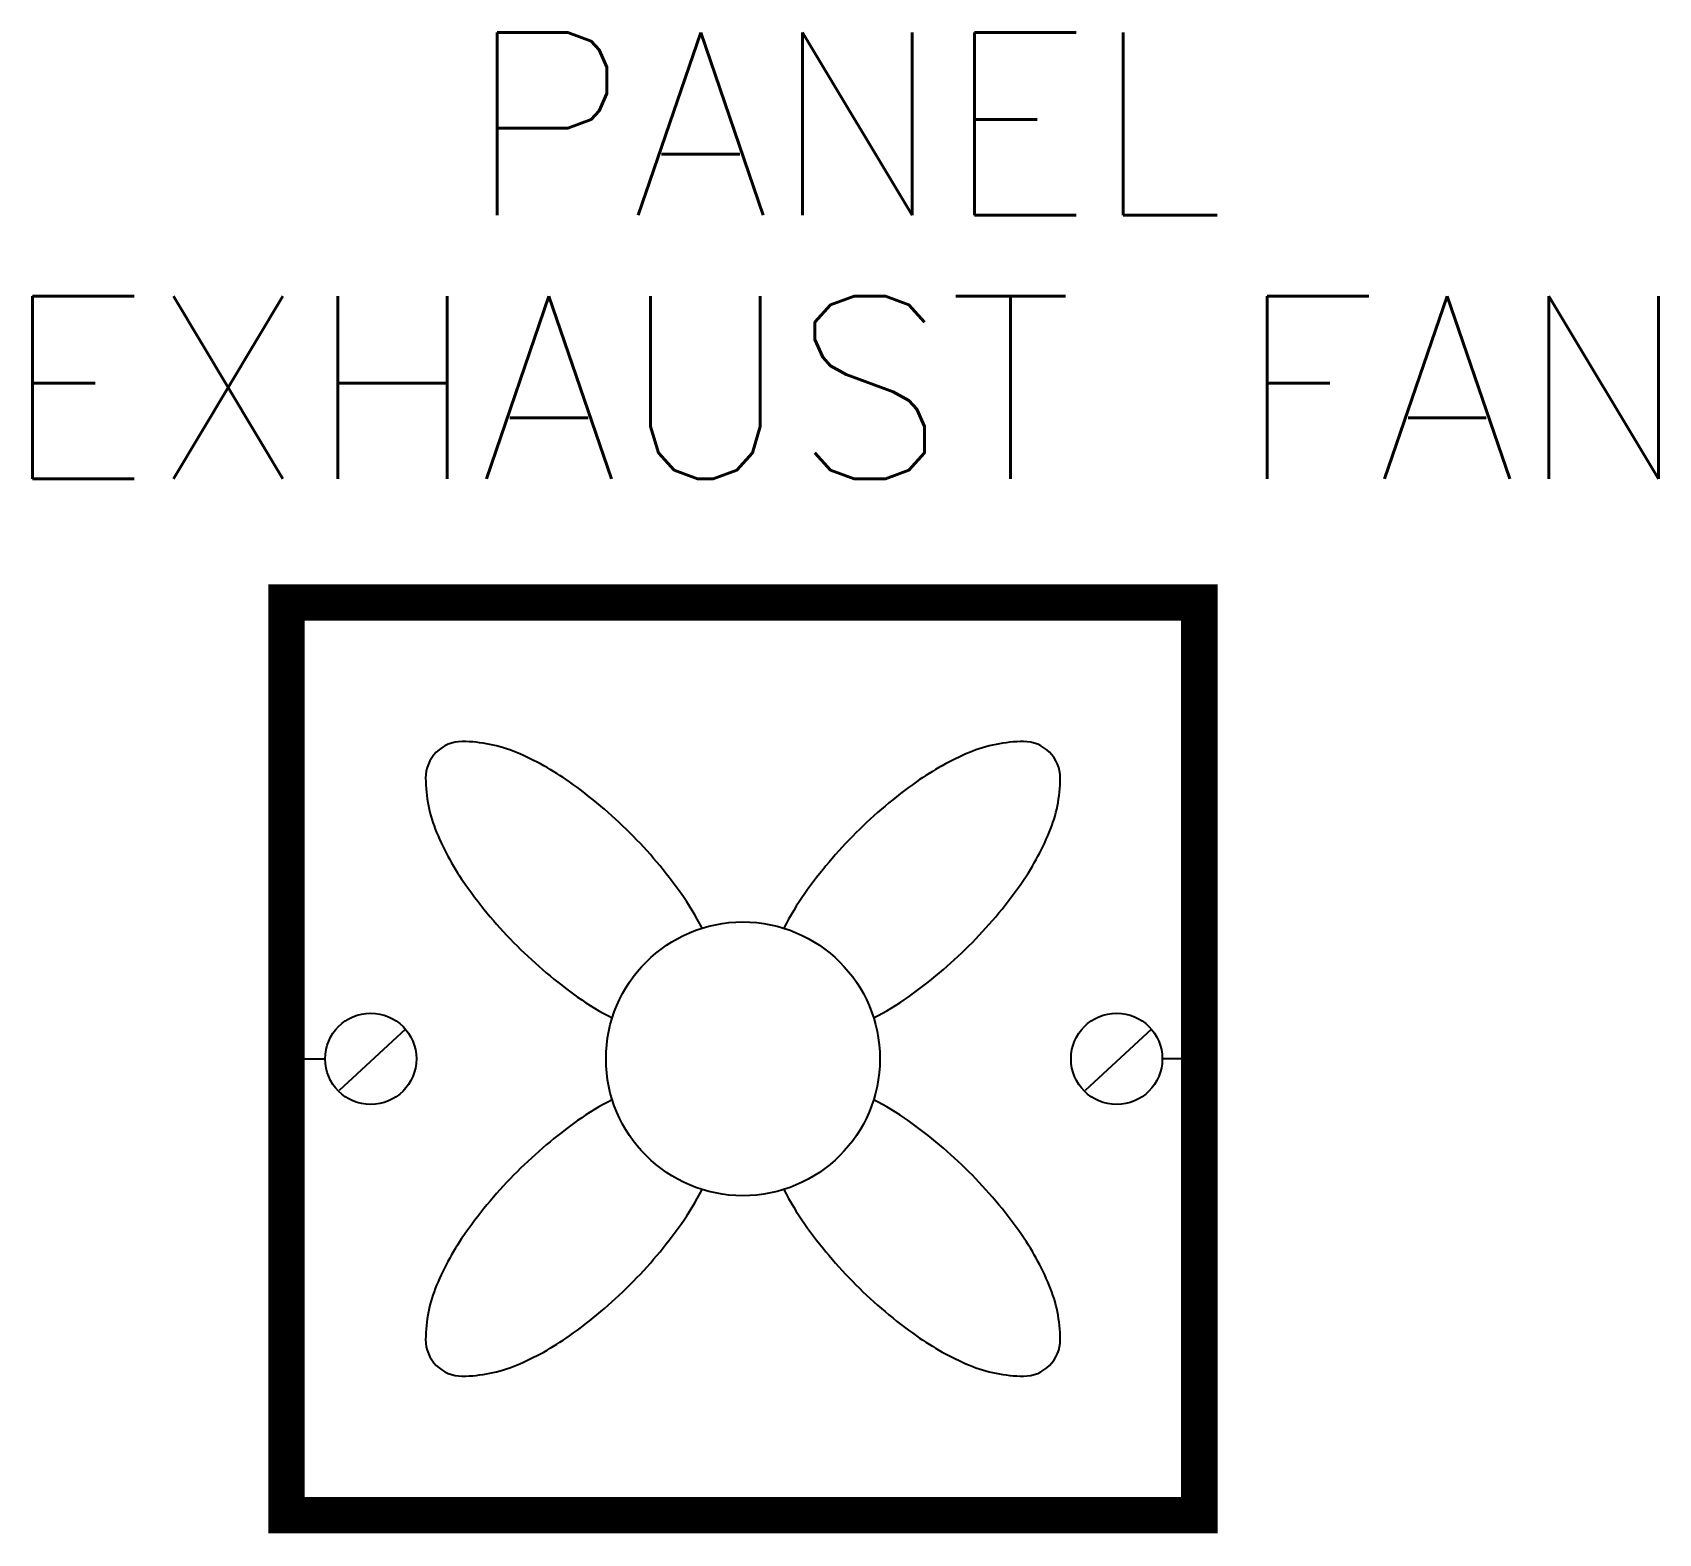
# Model space of a CAD drawing. Extents: x -0.389 to 0.501, y -0.26 to 0.562.
import ezdxf
from ezdxf.enums import TextEntityAlignment as Align

# ---------------------------------------------------------------- set-up
doc = ezdxf.new("R2010")
doc.units = 0
doc.header["$MEASUREMENT"] = 0
doc.layers.get('0').update_dxf_attribs({"color": 2, "linetype": 'CONTINUOUS'})
doc.layers.add('1', color=2, linetype='CONTINUOUS')
doc.layers.add('TEXT', color=7, linetype='CONTINUOUS')
doc.styles.get("Standard").update_dxf_attribs({"font": 'txt.shx'})

msp = doc.modelspace()

# ---------------------------------------------------------------- linework, layer by layer
at = {"color": 5}
for p, q in [((-0.18482, 0.01625), (-0.2211, -0.01743)), ((0.22375, 0.01625), (0.18747, -0.01743))]:
    msp.add_line(p, q, dxfattribs=at)
at = {"color": 5, "const_width": 0.02}
msp.add_lwpolyline([(-0.25, -0.25), (0.25, -0.25), (0.25, 0.25), (-0.25, 0.25), (-0.25, -0.25)], dxfattribs=at)
at = {"color": 5}
for centre in [(-0.20386, 0), (0.2047, 0)]:
    msp.add_circle(centre, 0.025, dxfattribs=at)
at = {"layer": '1'}
for p, q in [((-0.25, 0), (-0.22886, 0)), ((0.25, 0), (0.2297, 0))]:
    msp.add_line(p, q, dxfattribs=at)
at = {"layer": '1', "color": 7}
for points in [[(-0.02242, 0.07157, 0.03703), (-0.03386, 0.09054, 0.042258), (-0.06187, 0.12374, 0.042258), (-0.09507, 0.15176, 0.055475), (-0.12406, 0.16781, 0.098271), (-0.15375, 0.17379, 0.199683), (-0.16794, 0.16794, 0.199683), (-0.17379, 0.15375, 0.098271), (-0.16781, 0.12406, 0.055475), (-0.15176, 0.09507, 0.042258), (-0.12374, 0.06187, 0.042258), (-0.09054, 0.03386, 0.03703), (-0.07157, 0.02242, 0.098271)], [(0.07157, 0.02242, 0.03703), (0.09054, 0.03386, 0.042258), (0.12374, 0.06187, 0.042258), (0.15176, 0.09507, 0.055475), (0.16781, 0.12406, 0.098271), (0.17379, 0.15375, 0.199683), (0.16794, 0.16794, 0.199683), (0.15375, 0.17379, 0.098271), (0.12406, 0.16781, 0.055475), (0.09507, 0.15176, 0.042258), (0.06187, 0.12374, 0.042258), (0.03386, 0.09054, 0.03703), (0.02242, 0.07157, 0.098271)], [(-0.07157, -0.02242, 0.03703), (-0.09054, -0.03386, 0.042258), (-0.12374, -0.06187, 0.042258), (-0.15176, -0.09507, 0.055475), (-0.16781, -0.12406, 0.098271), (-0.17379, -0.15375, 0.199683), (-0.16794, -0.16794, 0.199683), (-0.15375, -0.17379, 0.098271), (-0.12406, -0.16781, 0.055475), (-0.09507, -0.15176, 0.042258), (-0.06187, -0.12374, 0.042258), (-0.03386, -0.09054, 0.03703), (-0.02242, -0.07157, 0.098271)], [(0.02242, -0.07157, 0.03703), (0.03386, -0.09054, 0.042258), (0.06187, -0.12374, 0.042258), (0.09507, -0.15176, 0.055475), (0.12406, -0.16781, 0.098271), (0.15375, -0.17379, 0.199683), (0.16794, -0.16794, 0.199683), (0.17379, -0.15375, 0.098271), (0.16781, -0.12406, 0.055475), (0.15176, -0.09507, 0.042258), (0.12374, -0.06187, 0.042258), (0.09054, -0.03386, 0.03703), (0.07157, -0.02242, 0.098271)]]:
    msp.add_lwpolyline(points, format="xyb", dxfattribs=at)
msp.add_circle((0, 0), 0.075, dxfattribs=at)

# ---------------------------------------------------------------- texts
at = {"layer": 'TEXT'}
for s, p in [('PANEL', (0.05617, 0.4622)), ('EXHAUST FAN', (0.05617, 0.31776))]:
    msp.add_text(s, height=0.1, dxfattribs=at).set_placement(p, align=Align.CENTER)

doc.saveas('drawing.dxf')
